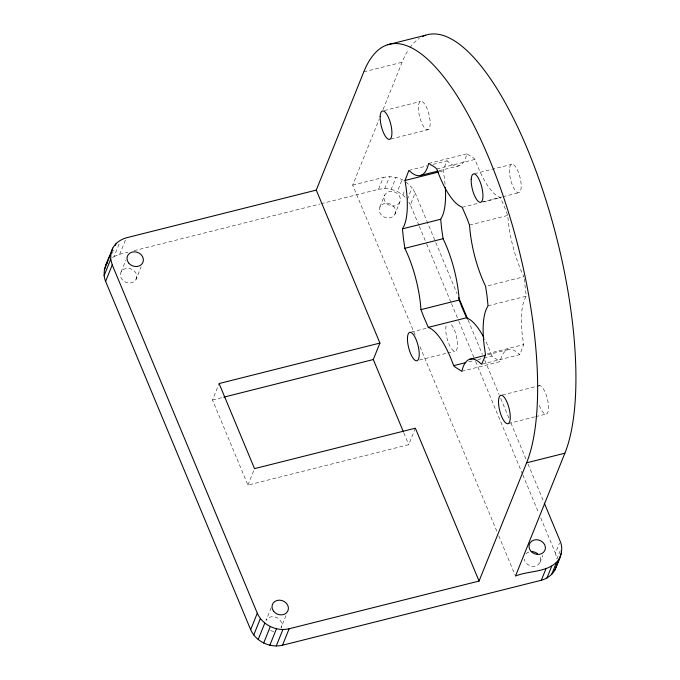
<?xml version="1.0" encoding="UTF-8"?>
<svg xmlns="http://www.w3.org/2000/svg" width="680" height="680" viewBox="0 0 680 680"><rect width="100%" height="100%" fill="white"/><g stroke="black" fill="none" stroke-linecap="round" stroke-linejoin="round"><path stroke-width="0.51" stroke-dasharray="3.4 2.55" d="M445.06 184.407A61.506 20.273 75.9 0 0 444.295 177.616L443.275 170.867L444.295 167.22L447.134 160.811L449.981 163.243A61.684 20.323 75.9 0 0 465.808 157.547L466.956 153.799L473.382 157.837L475.022 159.4L477.402 165.606A61.616 20.306 75.9 0 0 497.709 196.273L500.421 197.693L505.214 208.743L507.731 215.432L508.351 221.918A61.489 20.264 75.9 0 0 521.237 270.946L523.863 276.751L485.613 286.365M524.178 278.859L526.277 296.2L524.722 299.132A61.506 20.273 75.9 0 0 522.665 337.832L523.685 344.582L519.826 354.637L481.576 364.25M461.762 371.263L500.004 361.649L501.151 357.901A61.684 20.323 75.9 0 1 516.979 352.206L519.826 354.637M112.149 253.249L114.095 248.404M112.523 257.686L114.07 256.504L119.527 242.947M114.07 256.504L119.714 254.286L126.335 237.813M121.074 271.991L125.749 260.363M136.085 279.319A8.364 7.191 21.9 0 0 127.695 268.294A8.364 7.191 21.9 0 0 121.95 279.352A8.364 7.191 21.9 0 0 136.085 279.319L141.151 266.721M415.361 428.196L408.74 444.66L247.911 485.103L212.492 400.019L219.113 383.546M415.123 335.002L352.699 185.088L379.168 119.246M383.12 109.42L402.084 62.254A229.968 75.82 75.9 0 1 408.646 49.47M247.911 485.103L254.142 469.608M321.019 203.737L378.53 189.295L383.308 177.42C390.796 175.848 398.999 177.097 405.288 181.585M378.53 189.295L384.778 188.53L389.555 176.656M379.907 206.958L384.684 195.075M384.778 188.53L391.204 189.269L395.981 177.395M405.084 197.243L402.866 194.964L397.375 191.463L402.152 179.588M394.918 214.285A8.364 7.191 21.9 0 0 386.529 203.26A8.364 7.191 21.9 0 0 380.783 214.319A8.364 7.191 21.9 0 0 394.918 214.285L399.695 202.41A8.364 7.191 21.9 0 0 391.315 191.377A8.364 7.191 21.9 0 0 385.56 202.444A8.364 7.191 21.9 0 0 399.695 202.41M402.866 194.964L404.702 190.392M407.295 199.529L412.08 187.646L406.07 182.087M418.931 225.394L410.38 204.85L415.157 192.975L412.08 187.646M271.159 607.733L266.093 620.33A8.364 7.191 21.9 0 1 276.922 617.61A8.364 7.191 21.9 0 1 281.103 627.665L286.951 613.13M539.937 562.632L542.878 555.322M560.244 550.647L556.928 558.875L555.415 553.154L559.462 543.108M363.8 71.867L402.084 62.254M384.217 110.576L420.469 101.465M390.864 139.026L428.128 129.668M428.706 163.412L466.956 153.799M408.884 170.425L427.006 165.869M433.041 164.356L447.134 160.811M436.781 169.014L475.022 159.4M439.152 170.748L459.289 165.691M439.246 171.879L443.275 170.867M474.377 173.723L511.623 164.364M481.78 202.019L501.916 196.962M502.919 196.707L519.027 192.661M462.179 207.298L478.278 203.252M483.31 201.986L500.421 197.693M469.489 225.046L507.731 215.432M488.027 305.813L526.277 296.2M411.264 332.07L427.38 328.015M212.492 400.019L222.734 397.434M419.458 360.034L446.666 353.2M447.678 352.945L454.733 351.177M487.45 353.685L523.685 344.582M487.543 354.815L507.679 349.758M468.792 361.862L473.824 360.604M477.844 359.592L482.877 358.326M483.888 358.071L491.938 356.048L500.004 361.649M502.308 395.012L539.571 385.645M508.487 423.487L534.675 416.908M535.687 416.653L545.76 414.12M352.699 185.088L383.308 177.42M119.714 254.286L127.933 252.229M134.096 250.674L319.991 204M391.204 189.269L397.375 191.463M408.841 202.19L410.38 204.85M415.157 192.975L457.121 293.743M468.12 320.161L482.383 354.407M484.823 360.273L499.086 394.519M500.71 398.429L509.269 418.982M510.901 422.892L525.971 459.094M528.012 463.981L543.898 502.137M419.339 226.372L426.267 243.006M426.675 243.984L451.12 302.694M451.529 303.671L458.456 320.297M458.864 321.283L473.935 357.476M475.567 361.394L522.418 473.909M522.827 474.887L538.713 513.043M540.753 517.931L555.415 553.154M420.019 346.757L497.131 531.947M498.763 535.865L515.083 575.059M403.852 432.922L408.74 444.66M491.938 356.048L489.558 349.843A61.616 20.306 75.9 0 0 484.56 338.844M538.381 386.078A14.629 4.819 75.9 0 1 546.601 396.108A14.629 4.819 75.9 0 1 547.119 413.525A14.629 4.819 75.9 0 1 538.917 404.251M451.46 324.717A14.629 4.819 75.9 0 1 457.453 346.256A14.629 4.819 75.9 0 1 449.794 345.925A14.629 4.819 75.9 0 1 446.462 324.504M409.878 47.694A229.968 75.82 75.9 0 1 419.458 38.242M540.09 557.039A8.364 7.191 21.9 0 1 534.369 566.262A8.364 7.191 21.9 0 1 524.271 558.986M526.039 553.775A8.364 7.191 21.9 0 1 529.473 551.862M273.76 631.337A8.364 7.191 21.9 0 1 270.274 630.385M509.473 169.635A14.629 4.819 75.9 0 0 517.718 192.593A14.629 4.819 75.9 0 0 518.781 173.315A14.629 4.819 75.9 0 0 509.473 169.635M418.438 107.007A14.629 4.819 75.9 0 0 426.844 129.702A14.629 4.819 75.9 0 0 427.618 109.998A14.629 4.819 75.9 0 0 418.438 107.007"/><path stroke-width="1.02" d="M544.306 503.123L560.192 541.28C564.63 551.123 558.356 560.881 554.965 569.925C552.041 575.119 547.017 578.654 541.322 580.252L282.514 645.235C269.969 648.185 255.893 641.571 250.665 629.68L105.621 281.384C100.648 269.824 109.335 258.765 112.693 248.141C115.617 242.947 120.649 239.411 126.335 237.813L316.268 190.102L363.8 71.867A229.968 75.82 75.9 0 1 489.013 158.355A229.968 75.82 75.9 0 1 526.601 462.817L479.06 581.052L289.136 628.762C276.59 631.712 262.514 625.098 257.286 613.207L112.251 264.911L110.73 259.199L110.882 253.478L112.693 248.141M405.025 180.481L408.884 170.425L411.74 172.856A61.684 20.323 75.9 0 0 427.558 167.161L428.706 163.412L435.132 167.441L436.781 169.014L439.161 175.219A61.616 20.306 75.9 0 0 459.459 205.879L462.179 207.298L466.964 218.356L469.489 225.046L470.101 231.531A61.489 20.264 75.9 0 0 482.987 280.551L485.613 286.365L487.016 295.817L488.027 305.813L486.481 308.745A61.506 20.273 75.9 0 0 484.423 347.446L485.443 354.186L484.423 357.841L481.576 364.25L478.728 361.82A61.684 20.323 75.9 0 0 462.91 367.506L461.762 371.263L455.337 367.225L453.688 365.661L451.308 359.457A61.616 20.306 75.9 0 0 431.01 328.788L428.289 327.369L423.504 316.31L420.979 309.629L420.368 303.144A61.489 20.264 75.9 0 0 407.481 254.116L404.855 248.302L403.452 238.85L402.441 228.862L403.988 225.93A61.506 20.273 75.9 0 0 406.045 187.23L405.025 180.481L438.243 172.133M554.965 569.925L561.561 552.712M104.261 269.951L110.882 253.478M115.26 245.497L116.042 243.559M104.108 275.663L110.73 259.199M105.621 281.384L112.251 264.911M250.665 629.68L257.286 613.207M253.75 635.001L260.372 618.528M258.179 639.565L264.809 623.101M403.444 431.945L373.295 359.533L379.916 343.06L316.268 190.102M263.67 643.067L270.291 626.594M269.841 645.26L276.462 628.788M276.267 646L282.889 629.527M282.514 645.235L289.136 628.762M422.798 36.363A229.968 75.82 75.9 0 1 541.195 185.597A229.968 75.82 75.9 0 1 564.876 453.203L515.491 576.037C529.754 570.095 550.681 573.027 559.742 558.042M541.322 580.252L546.108 568.369M546.966 578.034L551.744 566.151M551.625 574.506L556.402 562.632M483.752 337.305A61.616 20.306 75.9 0 0 469.251 319.175L466.539 317.764L461.754 306.705L459.229 300.016L458.617 293.53A61.489 20.264 75.9 0 0 445.723 244.502L443.096 238.697L441.694 229.245L440.683 219.249L442.238 216.316A61.506 20.273 75.9 0 0 445.289 187.238M106.072 264.613L107.194 263.083M387.37 44.829L425.646 35.215M421.039 175.295L438.149 171.003M402.441 228.862L440.683 219.249M404.855 248.302L443.096 238.697M420.979 309.629L459.229 300.016M428.289 327.369L466.539 317.764M379.916 343.06L219.113 383.546L254.532 468.639L415.361 428.196L479.06 581.052M223.754 397.179L373.295 359.533M469.429 359.372L485.537 355.325M453.688 365.661L465.766 362.627M526.601 462.817L564.876 453.203M458.754 297.661L467.712 319.183M531.556 551.599A8.364 7.191 21.9 0 1 537.582 553.75M498.517 402.195A14.629 4.819 75.9 0 0 507.484 423.733A14.629 4.819 75.9 0 0 507.178 402.569A14.629 4.819 75.9 0 0 498.517 402.195M471.223 179.239A14.629 4.819 75.9 0 0 479.46 202.206A14.629 4.819 75.9 0 0 480.522 182.92A14.629 4.819 75.9 0 0 471.223 179.239M380.171 116.62A14.629 4.819 75.9 0 0 388.577 139.315A14.629 4.819 75.9 0 0 389.351 119.612A14.629 4.819 75.9 0 0 380.171 116.62M407.464 339.252A14.629 4.819 75.9 0 0 416.432 360.8A14.629 4.819 75.9 0 0 416.135 339.626A14.629 4.819 75.9 0 0 407.464 339.252M530.578 550.783A8.364 7.191 21.9 0 0 544.714 550.749A8.364 7.191 21.9 0 0 536.333 539.725A8.364 7.191 21.9 0 0 530.578 550.783M128.571 262.879A8.364 7.191 21.9 0 0 142.706 262.846A8.364 7.191 21.9 0 0 134.326 251.821A8.364 7.191 21.9 0 0 128.571 262.879M273.589 611.226A8.364 7.191 21.9 0 0 287.725 611.192A8.364 7.191 21.9 0 0 279.344 600.159A8.364 7.191 21.9 0 0 273.589 611.226"/></g></svg>
